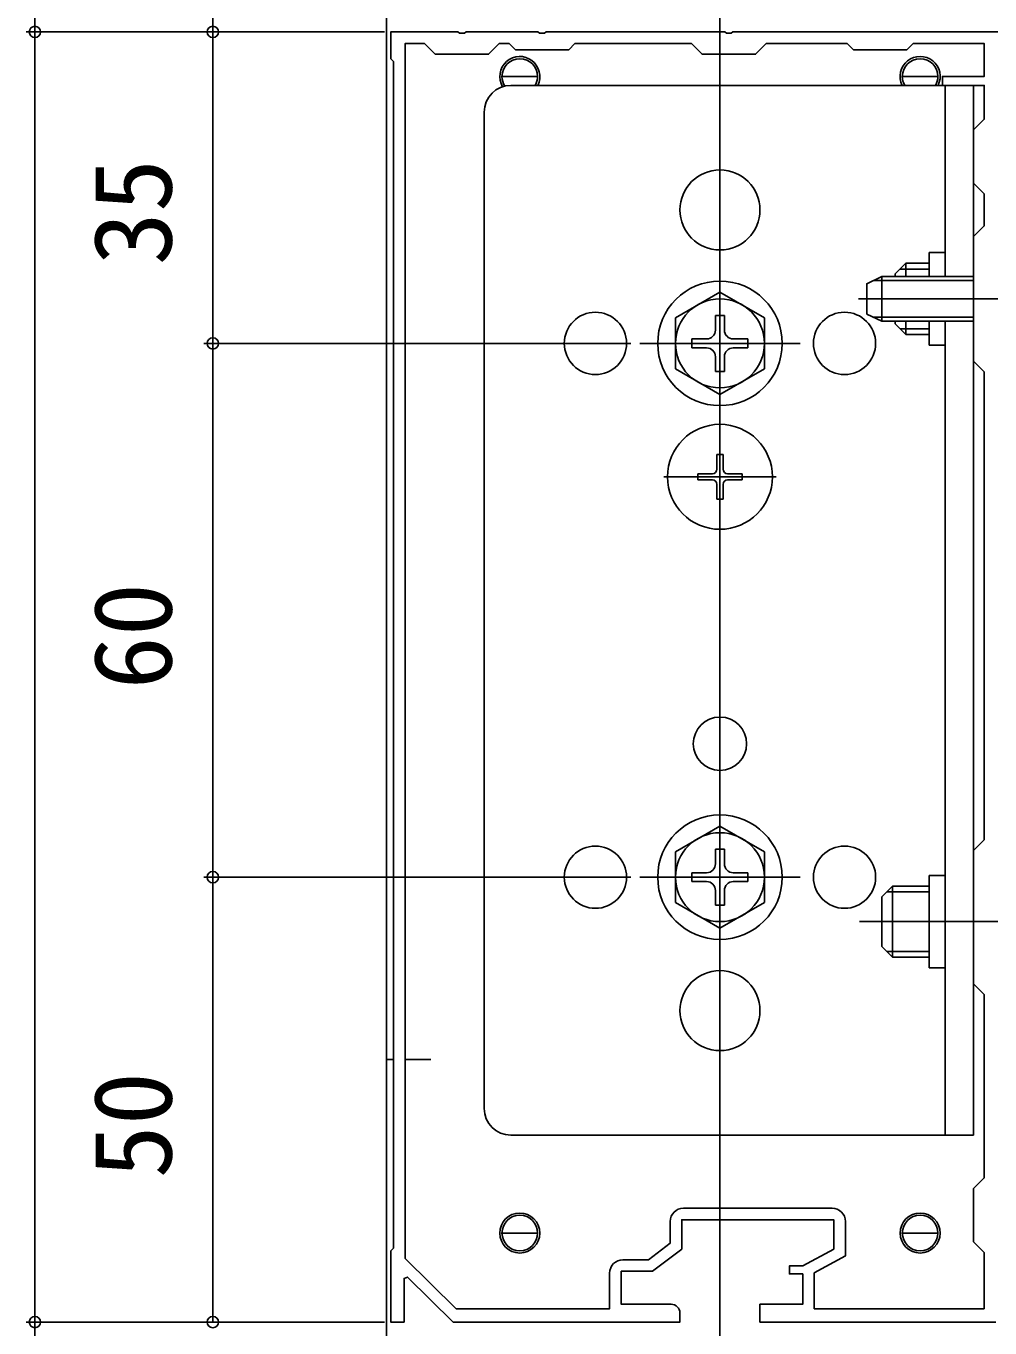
# Model space of a CAD drawing. Units: millimetres, scale not verified. Extents: x -525 to 525, y -785 to 780.
# Drawn here: x -366 to -257.6, y 129.5 to 275.9 of the extents above; entities that cross this region are included whole.
import ezdxf
from ezdxf.enums import TextEntityAlignment as Align

# ---------------------------------------------------------------- set-up
doc = ezdxf.new("R2010")
doc.units = ezdxf.units.MM
doc.header["$LTSCALE"] = 4
for name, color, linetype in [('0-2_YKK_11', 7, 'Continuous'), ('0-3_YKK_12', 2, 'Continuous'), ('0-4_YKK_13', 4, 'Continuous'), ('0-5_YKK_D', 6, 'Continuous')]:
    doc.layers.add(name, color=color, linetype=linetype)
doc.styles.add('ＭＳ ゴシック', font='')
doc.styles.get('ＭＳ ゴシック').set_extended_font_data('MS Gothic')

msp = doc.modelspace()

# ---------------------------------------------------------------- linework, layer by layer
at = {"layer": '0-2_YKK_11'}
msp.add_line((-275.4, 143.003), (-292.1, 143.003), dxfattribs=at)
for points in [[(-253, 275.203), (-286.542, 275.203), (-286.725, 275.083), (-287.275, 275.083), (-287.458, 275.203), (-307.542, 275.203), (-307.725, 275.083), (-308.275, 275.083), (-308.458, 275.203), (-316.542, 275.203), (-316.725, 275.083), (-317.275, 275.083), (-317.458, 275.203), (-325, 275.203), (-325, 272.203), (-324.7, 271.903)], [(-323.4, 137.345), (-323.4, 273.903), (-321.2, 273.903), (-320, 272.703), (-314, 272.703), (-312.8, 273.903), (-311.7, 273.903), (-311, 273.203), (-305, 273.203), (-304.3, 273.903), (-291.2, 273.903), (-290, 272.703), (-284, 272.703), (-282.8, 273.903), (-273.7, 273.903), (-273, 273.203), (-267, 273.203), (-266.3, 273.903), (-258.3, 273.903), (-258.3, 270.203), (-263, 270.203), (-263, 269.203), (-258.3, 269.203), (-258.3, 265.403), (-259.5, 264.203), (-259.5, 258.203), (-258.3, 257.003), (-258.3, 253.403), (-259.5, 252.203), (-259.5, 238.203), (-258.3, 237.003), (-258.3, 184.403), (-259.5, 183.203), (-259.5, 168.203), (-258.3, 167.003), (-258.3, 146.403), (-259.5, 145.203), (-259.5, 139.203), (-258.3, 138.003), (-258.3, 131.703)], [(-324.7, 271.903), (-324.7, 138.503), (-325, 138.203), (-325, 130.203), (-323.5, 130.203), (-323.5, 135.102), (-323.132, 135.257), (-318, 130.203), (-292.5, 130.203), (-292.5, 131.203)], [(-293.5, 132.203), (-299.1, 132.203), (-299.1, 135.903), (-295.6, 135.903), (-292.3, 138.403), (-292.3, 141.703), (-275.2, 141.703), (-275.2, 138.403), (-278.7, 136.503), (-280.2, 136.503), (-280.2, 135.603), (-278.7, 135.603), (-278.7, 132.203), (-283.5, 132.203), (-283.5, 130.203), (-257, 130.203)], [(-293.6, 141.503), (-293.6, 139.049), (-296.037, 137.203), (-298.9, 137.203)], [(-258.3, 131.703), (-277.4, 131.703), (-277.4, 135.729), (-273.9, 137.629), (-273.9, 141.503)], [(-300.4, 135.703), (-300.4, 131.703), (-317.67, 131.703), (-323.4, 137.345)]]:
    msp.add_lwpolyline(points, dxfattribs=at)
for centre, radius, start, end in [((-292.1, 141.503), 1.5, 90.00001, 179.99999), ((-275.4, 141.503), 1.5, 0.00001, 89.99999), ((-298.9, 135.703), 1.5, 90.00001, 179.99999), ((-293.5, 131.203), 1, 0.00001, 89.99999)]:
    msp.add_arc(centre, radius, start, end, dxfattribs=at)
at = {"layer": '0-3_YKK_12'}
for p, q in [((-288, 617.203), (-288, 13.203)), ((-325.5, 285.203), (-325.5, 125.203)), ((-324.7, 159.703), (-325.5, 159.703)), ((-320.5, 159.703), (-323.4, 159.703))]:
    msp.add_line(p, q, dxfattribs=at)
for centre, radius in [((-302, 240.203), 3.5), ((-274, 240.203), 3.5), ((-302, 180.203), 3.5), ((-274, 180.203), 3.5), ((-310.5, 140.203), 2.25), ((-265.5, 140.203), 2.25)]:
    msp.add_circle(centre, radius, dxfattribs=at)
for centre, end in [((-310.5, 270.203), 210.71475), ((-265.5, 270.203), 206.3878)]:
    msp.add_arc(centre, 2.25, 333.6122, end, dxfattribs=at)
at = {"layer": '0-4_YKK_13'}
for p, q in [((-308.5, 270.203), (-312.5, 270.203)), ((-267.5, 270.203), (-263.5, 270.203)), ((-311.5, 269.203), (-259.5, 269.203)), ((-288, 269.203), (-288, 264.203)), ((-262.7, 269.203), (-262.7, 247.703)), ((-259.5, 269.203), (-259.5, 151.203)), ((-314.5, 154.203), (-314.5, 266.203)), ((-264.5, 250.403), (-264.5, 247.703)), ((-264.5, 250.403), (-262.7, 250.403)), ((-288, 231.203), (-288, 249.203)), ((-268.3, 248.003), (-267.1, 249.203)), ((-264.5, 249.203), (-267.1, 249.203)), ((-267.1, 249.203), (-267.1, 247.703)), ((-269.8, 247.703), (-269.8, 242.703)), ((-259.5, 247.703), (-269.8, 247.703)), ((-268.3, 248.003), (-268.3, 247.703)), ((-267.748, 248.555), (-264.5, 248.555)), ((-288, 245.953), (-293, 243.066)), ((-288, 245.953), (-283, 243.066)), ((-259.5, 247.27), (-270.72, 247.27)), ((-250.996, 245.203), (-272.413, 245.203)), ((-244.3, 245.203), (-270.8, 245.203)), ((-293, 243.066), (-293, 237.34)), ((-288.5, 243.353), (-288.5, 241.703)), ((-287.5, 243.353), (-288.5, 243.353)), ((-287.5, 243.353), (-287.5, 241.703)), ((-283, 237.34), (-283, 243.066)), ((-271.5, 243.503), (-269.8, 242.703)), ((-259.5, 243.136), (-270.72, 243.136)), ((-259.5, 242.703), (-269.8, 242.703)), ((-268.3, 242.703), (-268.3, 242.403)), ((-268.3, 242.403), (-267.1, 241.203)), ((-267.748, 241.851), (-264.5, 241.851)), ((-267.1, 242.703), (-267.1, 241.203)), ((-264.5, 242.703), (-264.5, 240.003)), ((-262.7, 242.703), (-262.7, 151.203)), ((-297, 240.203), (-279, 240.203)), ((-291.15, 240.703), (-289.5, 240.703)), ((-291.15, 240.703), (-291.15, 239.703)), ((-286.5, 240.703), (-284.85, 240.703)), ((-284.85, 239.703), (-284.85, 240.703)), ((-267.1, 241.203), (-264.5, 241.203)), ((-264.5, 240.003), (-262.7, 240.003)), ((-291.15, 239.703), (-289.5, 239.703)), ((-288.5, 238.703), (-288.5, 237.053)), ((-287.5, 238.703), (-287.5, 237.053)), ((-286.5, 239.703), (-284.85, 239.703)), ((-288, 234.453), (-293, 237.34)), ((-288, 234.453), (-283, 237.34)), ((-288.5, 237.053), (-287.5, 237.053)), ((-288, 218.903), (-288, 231.503)), ((-288.35, 227.703), (-287.65, 227.703)), ((-288.35, 227.703), (-288.35, 226.053)), ((-287.65, 227.703), (-287.65, 226.053)), ((-290.5, 225.553), (-290.5, 224.853)), ((-290.5, 225.553), (-288.85, 225.553)), ((-287.15, 225.553), (-285.5, 225.553)), ((-285.5, 225.553), (-285.5, 224.853)), ((-294.3, 225.203), (-281.7, 225.203)), ((-290.5, 224.853), (-288.85, 224.853)), ((-288.35, 224.353), (-288.35, 222.703)), ((-287.65, 224.353), (-287.65, 222.703)), ((-287.15, 224.853), (-285.5, 224.853)), ((-288.35, 222.703), (-287.65, 222.703)), ((-288, 171.203), (-288, 189.203)), ((-288, 185.953), (-293, 183.066)), ((-288, 185.953), (-283, 183.066)), ((-293, 183.066), (-293, 177.34)), ((-288.5, 183.353), (-288.5, 181.703)), ((-287.5, 183.353), (-288.5, 183.353)), ((-287.5, 183.353), (-287.5, 181.703)), ((-283, 177.34), (-283, 183.066)), ((-297, 180.203), (-279, 180.203)), ((-291.15, 180.703), (-289.5, 180.703)), ((-291.15, 180.703), (-291.15, 179.703)), ((-286.5, 180.703), (-284.85, 180.703)), ((-284.85, 179.703), (-284.85, 180.703)), ((-264.5, 180.403), (-264.5, 170.003)), ((-264.5, 180.403), (-262.7, 180.403)), ((-291.15, 179.703), (-289.5, 179.703)), ((-288.5, 178.703), (-288.5, 177.053)), ((-287.5, 178.703), (-287.5, 177.053)), ((-286.5, 179.703), (-284.85, 179.703)), ((-269.8, 178.003), (-268.6, 179.203)), ((-269.248, 178.555), (-264.5, 178.555)), ((-264.5, 179.203), (-268.6, 179.203)), ((-268.6, 179.203), (-268.6, 171.203)), ((-288, 174.453), (-293, 177.34)), ((-288, 174.453), (-283, 177.34)), ((-269.8, 178.003), (-269.8, 172.403)), ((-288.5, 177.053), (-287.5, 177.053)), ((-245.8, 175.203), (-272.3, 175.203)), ((-269.8, 172.403), (-268.6, 171.203)), ((-269.248, 171.851), (-264.5, 171.851)), ((-268.6, 171.203), (-264.5, 171.203)), ((-264.5, 170.003), (-262.7, 170.003)), ((-288, 151.203), (-288, 156.203)), ((-259.5, 151.203), (-311.5, 151.203)), ((-308.5, 140.203), (-312.5, 140.203)), ((-267.5, 140.203), (-263.5, 140.203))]:
    msp.add_line(p, q, dxfattribs=at)
msp.add_lwpolyline([(-269.8, 247.703), (-271.5, 246.903), (-271.5, 243.503)], dxfattribs=at)
for centre, radius in [((-288, 255.203), 4.5), ((-288, 240.203), 7), ((-288, 240.203), 5), ((-302, 240.203), 3.5), ((-274, 240.203), 3.5), ((-288, 225.203), 5.9), ((-288, 195.203), 3), ((-288, 180.203), 7), ((-288, 180.203), 5), ((-302, 180.203), 3.5), ((-274, 180.203), 3.5), ((-288, 165.203), 4.5)]:
    msp.add_circle(centre, radius, dxfattribs=at)
for centre, radius, start, end in [((-310.5, 270.203), 2, 90, 180), ((-310.5, 270.203), 2, 0, 90), ((-265.5, 270.203), 2, 90, 180), ((-265.5, 270.203), 2, 0, 90), ((-310.5, 270.203), 2, 180, 212.6499), ((-310.5, 270.203), 2, 330, 0), ((-265.5, 270.203), 2, 180, 210), ((-265.5, 270.203), 2, 330, 0), ((-311.5, 266.203), 3, 90, 180), ((-289.5, 241.703), 1, 270, 0), ((-286.5, 241.703), 1, 180, 270), ((-289.5, 238.703), 1, 0, 90), ((-286.5, 238.703), 1, 90, 180), ((-288.85, 226.053), 0.5, 270, 0), ((-287.15, 226.053), 0.5, 180, 270), ((-288.85, 224.353), 0.5, 0, 90), ((-287.15, 224.353), 0.5, 90, 180), ((-289.5, 181.703), 1, 270, 0), ((-286.5, 181.703), 1, 180, 270), ((-289.5, 178.703), 1, 0, 90), ((-286.5, 178.703), 1, 90, 180), ((-311.5, 154.203), 3, 180, 270), ((-310.5, 140.203), 2, 90, 180), ((-310.5, 140.203), 2, 0, 90), ((-265.5, 140.203), 2, 90, 180), ((-265.5, 140.203), 2, 0, 90), ((-310.5, 140.203), 2, 180, 270), ((-310.5, 140.203), 2, 270, 0), ((-265.5, 140.203), 2, 180, 270), ((-265.5, 140.203), 2, 270, 0)]:
    msp.add_arc(centre, radius, start, end, dxfattribs=at)
at = {"layer": '0-5_YKK_D'}
for p, q in [((-365, 460.203), (-365, 275.203)), ((-325.7, 275.203), (-366, 275.203)), ((-325.7, 275.203), (-366, 275.203)), ((-365, 275.203), (-365, 130.203)), ((-325.7, 275.203), (-346, 275.203)), ((-325.7, 275.203), (-346, 275.203)), ((-345, 275.203), (-345, 240.203)), ((-298, 240.203), (-346, 240.203)), ((-298, 240.203), (-346, 240.203)), ((-345, 240.203), (-345, 180.203)), ((-298, 180.203), (-346, 180.203)), ((-298, 180.203), (-346, 180.203)), ((-345, 180.203), (-345, 130.203)), ((-325.7, 130.203), (-366, 130.203)), ((-325.7, 130.203), (-366, 130.203)), ((-325.7, 130.203), (-346, 130.203))]:
    msp.add_line(p, q, dxfattribs=at)
for points in [[(-345, 275.203), (-345, 285.203), (-345, 306.753)], [(-365, 130.203), (-365, 125.203), (-365, 111.698)]]:
    msp.add_lwpolyline(points, dxfattribs=at)
for centre in [(-365, 275.203), (-365, 275.203), (-345, 275.203), (-345, 275.203), (-345, 240.203), (-345, 240.203), (-345, 180.203), (-345, 180.203), (-365, 130.203), (-365, 130.203), (-345, 130.203)]:
    msp.add_circle(centre, 0.637, dxfattribs=at)

# ---------------------------------------------------------------- texts
at = {"layer": '0-5_YKK_D', "style": 'ＭＳ ゴシック'}
for s, p in [('35', (-347, 248.976)), ('60', (-347, 201.305)), ('50', (-347, 146.339))]:
    msp.add_text(s, height=8.798, rotation=90, dxfattribs=at).set_placement(p, align=Align.BOTTOM_LEFT)

doc.saveas('drawing.dxf')
